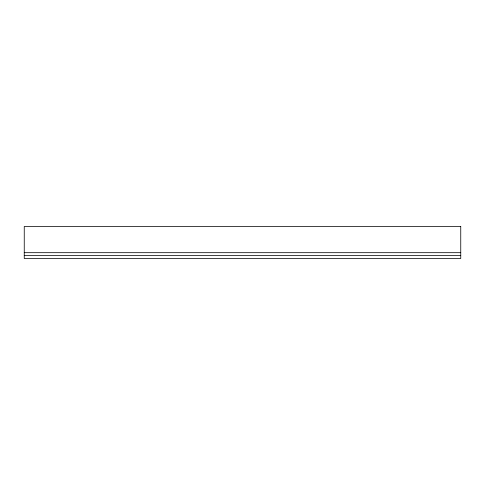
<?xml version="1.0" encoding="UTF-8"?>
<svg xmlns="http://www.w3.org/2000/svg" width="485" height="485" viewBox="0 0 485 485"><rect width="100%" height="100%" fill="white"/><g stroke="black" fill="none" stroke-linecap="round" stroke-linejoin="round"><path stroke-width="0.73" d="M24.25 252.685L460.75 252.685M24.25 255.595L460.75 255.595M460.75 226.495L24.25 226.495L24.25 258.505L460.75 258.505L460.75 226.495"/></g></svg>
